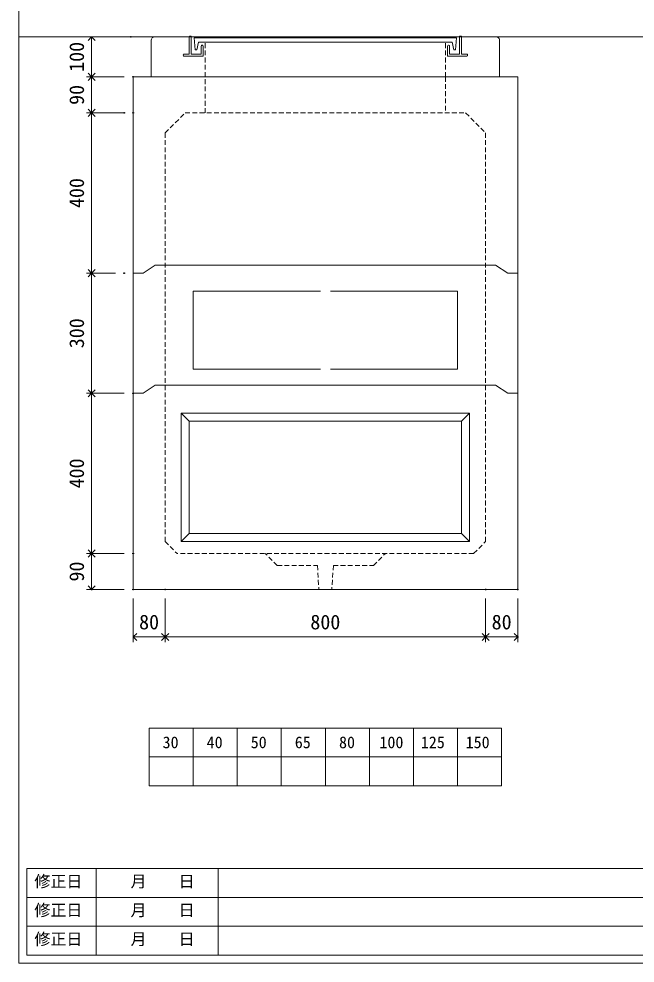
# Model space of a CAD drawing. Units: millimetres, scale not verified. Extents: x -4890 to 18490, y -2302 to 2302.
# Drawn here: x -1230 to 308, y -1973 to 384 of the extents above; entities that cross this region are included whole.
import ezdxf
from ezdxf.enums import TextEntityAlignment as Align

# ---------------------------------------------------------------- set-up
doc = ezdxf.new("R2010")
doc.units = ezdxf.units.MM
doc.header["$LTSCALE"] = 10
doc.header["$PDMODE"] = 32
doc.header["$PDSIZE"] = 2
doc.linetypes.add('DASHED1', pattern=[1.8, 1.2, -0.6])
doc.linetypes.add('USER2', pattern=[50.8, 31.75, -6.35, 6.35, -6.35])
doc.layers.add('0-1_Defpoints', color=7, linetype='Continuous')
for name, color, linetype, lineweight in [('0-2_waku', 7, 'Continuous', 18), ('0-3_gaikei', 7, 'Continuous', 18), ('0-4_kakure', 7, 'DASHED1', 5), ('0-5_sunpou', 7, 'Continuous', 5), ('0-9_uchigawa', 6, 'Continuous', 18), ('0-B_futa', 3, 'Continuous', 18), ('0-C_GL', 4, 'Continuous', 18), ('0-E_文字１', 7, 'Continuous', 18), ('1-3_uchigawa2', 6, 'USER2', 18)]:
    doc.layers.add(name, color=color, linetype=linetype, lineweight=lineweight)
doc.styles.add('ＭＳ ゴシック', font='')
doc.styles.get('ＭＳ ゴシック').set_extended_font_data('MS Gothic')

# ---------------------------------------------------------------- blocks, each defined once
blk = doc.blocks.new('_Open90')
at = {"layer": '0-5_sunpou'}
blk.add_line((0, 0), (-1, 0), dxfattribs=at)
blk.add_lwpolyline([(-0.5, 0.5), (0, 0), (-0.5, -0.5)], dxfattribs=at)
blk = doc.blocks.new('D86')
at = {"layer": '0-1_Defpoints'}
for p in [(502.32, 1652.03), (398.83, 1252.03), (502.32, 1252.03)]:
    blk.add_point(p, dxfattribs=at)
at = {"layer": '0-5_sunpou'}
for p, q in [((480.32, 1652.03), (385.83, 1652.03)), ((398.83, 1634.03), (398.83, 1270.03)), ((480.32, 1252.03), (385.83, 1252.03))]:
    blk.add_line(p, q, dxfattribs=at)
at = {"layer": '0-5_sunpou', "xscale": 18, "yscale": 18}
for p, rotation in [((398.83, 1652.03), 90), ((398.83, 1252.03), 270)]:
    blk.add_blockref('_Open90', p, dxfattribs=dict(at, rotation=rotation))
at = {"layer": '0-5_sunpou', "style": 'ＭＳ ゴシック'}
blk.add_text('400', height=36.66, rotation=90, dxfattribs=at).set_placement((390.83, 1414.53), align=Align.BOTTOM_LEFT)
blk = doc.blocks.new('D87')
at = {"layer": '0-1_Defpoints'}
for p in [(502.32, 1252.03), (398.83, 1162.03), (502.32, 1162.03)]:
    blk.add_point(p, dxfattribs=at)
at = {"layer": '0-5_sunpou'}
for p, q in [((480.32, 1252.03), (385.83, 1252.03)), ((398.83, 1234.03), (398.83, 1180.03)), ((480.32, 1162.03), (385.83, 1162.03))]:
    blk.add_line(p, q, dxfattribs=at)
at = {"layer": '0-5_sunpou', "xscale": 18, "yscale": 18}
for p, rotation in [((398.83, 1252.03), 90), ((398.83, 1162.03), 270)]:
    blk.add_blockref('_Open90', p, dxfattribs=dict(at, rotation=rotation))
at = {"layer": '0-5_sunpou', "style": 'ＭＳ ゴシック'}
blk.add_text('90', height=36.66, rotation=90, dxfattribs=at).set_placement((390.83, 1182.03), align=Align.BOTTOM_LEFT)
blk = doc.blocks.new('D88')
at = {"layer": '0-1_Defpoints'}
for p in [(502.32, 1162.03), (582.32, 1162.03), (582.32, 1043.64)]:
    blk.add_point(p, dxfattribs=at)
at = {"layer": '0-5_sunpou'}
for p, q in [((502.32, 1140.03), (502.32, 1030.64)), ((582.32, 1140.03), (582.32, 1030.64)), ((520.32, 1043.64), (564.32, 1043.64))]:
    blk.add_line(p, q, dxfattribs=at)
at = {"layer": '0-5_sunpou', "xscale": 18, "yscale": 18, "rotation": 180}
blk.add_blockref('_Open90', (502.32, 1043.64), dxfattribs=at)
at = {"layer": '0-5_sunpou', "xscale": 18, "yscale": 18}
blk.add_blockref('_Open90', (582.32, 1043.64), dxfattribs=at)
at = {"layer": '0-5_sunpou', "style": 'ＭＳ ゴシック'}
blk.add_text('80', height=36.66, dxfattribs=at).set_placement((517.32, 1051.64), align=Align.BOTTOM_LEFT)
blk = doc.blocks.new('D89')
at = {"layer": '0-1_Defpoints'}
for p in [(582.32, 1162.03), (1382.32, 1162.03), (1382.32, 1043.64)]:
    blk.add_point(p, dxfattribs=at)
at = {"layer": '0-5_sunpou'}
for p, q in [((582.32, 1140.03), (582.32, 1030.64)), ((1382.32, 1140.03), (1382.32, 1030.64)), ((600.32, 1043.64), (1364.32, 1043.64))]:
    blk.add_line(p, q, dxfattribs=at)
at = {"layer": '0-5_sunpou', "xscale": 18, "yscale": 18, "rotation": 180}
blk.add_blockref('_Open90', (582.32, 1043.64), dxfattribs=at)
at = {"layer": '0-5_sunpou', "xscale": 18, "yscale": 18}
blk.add_blockref('_Open90', (1382.32, 1043.64), dxfattribs=at)
at = {"layer": '0-5_sunpou', "style": 'ＭＳ ゴシック'}
blk.add_text('800', height=36.66, dxfattribs=at).set_placement((944.82, 1051.64), align=Align.BOTTOM_LEFT)
blk = doc.blocks.new('D90')
at = {"layer": '0-1_Defpoints'}
for p in [(1382.32, 1162.03), (1462.32, 1162.03), (1462.32, 1043.64)]:
    blk.add_point(p, dxfattribs=at)
at = {"layer": '0-5_sunpou'}
for p, q in [((1382.32, 1140.03), (1382.32, 1030.64)), ((1462.32, 1140.03), (1462.32, 1030.64)), ((1400.32, 1043.64), (1444.32, 1043.64))]:
    blk.add_line(p, q, dxfattribs=at)
at = {"layer": '0-5_sunpou', "xscale": 18, "yscale": 18, "rotation": 180}
blk.add_blockref('_Open90', (1382.32, 1043.64), dxfattribs=at)
at = {"layer": '0-5_sunpou', "xscale": 18, "yscale": 18}
blk.add_blockref('_Open90', (1462.32, 1043.64), dxfattribs=at)
at = {"layer": '0-5_sunpou', "style": 'ＭＳ ゴシック'}
blk.add_text('80', height=36.66, dxfattribs=at).set_placement((1397.32, 1051.64), align=Align.BOTTOM_LEFT)
blk = doc.blocks.new('D91')
at = {"layer": '0-1_Defpoints'}
for p in [(496.77, 2542.03), (398.83, 2442.03), (502.32, 2442.03)]:
    blk.add_point(p, dxfattribs=at)
at = {"layer": '0-5_sunpou'}
for p, q in [((474.77, 2542.03), (385.83, 2542.03)), ((398.83, 2524.03), (398.83, 2460.03)), ((480.32, 2442.03), (385.83, 2442.03))]:
    blk.add_line(p, q, dxfattribs=at)
at = {"layer": '0-5_sunpou', "xscale": 18, "yscale": 18}
for p, rotation in [((398.83, 2542.03), 90), ((398.83, 2442.03), 270)]:
    blk.add_blockref('_Open90', p, dxfattribs=dict(at, rotation=rotation))
at = {"layer": '0-5_sunpou', "style": 'ＭＳ ゴシック'}
blk.add_text('100', height=36.66, rotation=90, dxfattribs=at).set_placement((390.83, 2454.53), align=Align.BOTTOM_LEFT)
blk = doc.blocks.new('D92')
at = {"layer": '0-1_Defpoints'}
for p in [(502.32, 2442.03), (398.83, 2352.03), (502.32, 2352.03)]:
    blk.add_point(p, dxfattribs=at)
at = {"layer": '0-5_sunpou'}
for p, q in [((480.32, 2442.03), (385.83, 2442.03)), ((398.83, 2424.03), (398.83, 2370.03)), ((480.32, 2352.03), (385.83, 2352.03))]:
    blk.add_line(p, q, dxfattribs=at)
at = {"layer": '0-5_sunpou', "xscale": 18, "yscale": 18}
for p, rotation in [((398.83, 2442.03), 90), ((398.83, 2352.03), 270)]:
    blk.add_blockref('_Open90', p, dxfattribs=dict(at, rotation=rotation))
at = {"layer": '0-5_sunpou', "style": 'ＭＳ ゴシック'}
blk.add_text('90', height=36.66, rotation=90, dxfattribs=at).set_placement((390.83, 2372.03), align=Align.BOTTOM_LEFT)
blk = doc.blocks.new('D93')
at = {"layer": '0-1_Defpoints'}
for p in [(480.32, 2352.03), (398.83, 1952.03), (480.32, 1952.03)]:
    blk.add_point(p, dxfattribs=at)
at = {"layer": '0-5_sunpou'}
for p, q in [((458.32, 2352.03), (385.83, 2352.03)), ((398.83, 2334.03), (398.83, 1970.03)), ((458.32, 1952.03), (385.83, 1952.03))]:
    blk.add_line(p, q, dxfattribs=at)
at = {"layer": '0-5_sunpou', "xscale": 18, "yscale": 18}
for p, rotation in [((398.83, 2352.03), 90), ((398.83, 1952.03), 270)]:
    blk.add_blockref('_Open90', p, dxfattribs=dict(at, rotation=rotation))
at = {"layer": '0-5_sunpou', "style": 'ＭＳ ゴシック'}
blk.add_text('400', height=36.66, rotation=90, dxfattribs=at).set_placement((390.83, 2114.53), align=Align.BOTTOM_LEFT)
blk = doc.blocks.new('D94')
at = {"layer": '0-1_Defpoints'}
for p in [(480.32, 1952.03), (398.83, 1652.03), (502.32, 1652.03)]:
    blk.add_point(p, dxfattribs=at)
at = {"layer": '0-5_sunpou'}
for p, q in [((458.32, 1952.03), (385.83, 1952.03)), ((398.83, 1934.03), (398.83, 1670.03)), ((480.32, 1652.03), (385.83, 1652.03))]:
    blk.add_line(p, q, dxfattribs=at)
at = {"layer": '0-5_sunpou', "xscale": 18, "yscale": 18}
for p, rotation in [((398.83, 1952.03), 90), ((398.83, 1652.03), 270)]:
    blk.add_blockref('_Open90', p, dxfattribs=dict(at, rotation=rotation))
at = {"layer": '0-5_sunpou', "style": 'ＭＳ ゴシック'}
blk.add_text('300', height=36.66, rotation=90, dxfattribs=at).set_placement((390.83, 1764.53), align=Align.BOTTOM_LEFT)

msp = doc.modelspace()

# ---------------------------------------------------------------- linework, layer by layer
at = {"layer": '0-2_waku'}
for p, q in [((-1230.06, 2301.53), (-1230.06, -1973.47)), ((-905.06, -1386.8), (-25.06, -1386.8)), ((-905.06, -1386.8), (-905.06, -1530.8)), ((-905.06, -1386.8), (-905.06, -1530.8)), ((-905.06, -1386.8), (-905.06, -1530.8)), ((-905.06, -1386.8), (-905.06, -1530.8)), ((-795.06, -1386.8), (-795.06, -1530.8)), ((-685.06, -1386.8), (-685.06, -1530.8)), ((-685.06, -1386.8), (-685.06, -1530.8)), ((-575.06, -1386.8), (-575.06, -1530.8)), ((-465.06, -1386.8), (-465.06, -1530.8)), ((-355.06, -1386.8), (-355.06, -1530.8)), ((-245.06, -1386.8), (-245.06, -1530.8)), ((-135.06, -1386.8), (-135.06, -1530.8)), ((-25.06, -1386.8), (-25.06, -1530.8)), ((-905.06, -1458.8), (-25.06, -1458.8)), ((-905.06, -1530.8), (-25.06, -1530.8)), ((-1210.06, -1737.47), (-1210.06, -1953.47)), ((-1210.06, -1737.47), (817.94, -1737.47)), ((-1037.56, -1737.47), (-1037.56, -1953.47)), ((-732.56, -1737.47), (-732.56, -1953.47)), ((-732.56, -1737.47), (-732.56, -1953.47)), ((-1210.06, -1809.47), (817.94, -1809.47)), ((-1210.06, -1881.47), (529.94, -1881.47)), ((-1210.06, -1953.47), (817.94, -1953.47)), ((-1230.06, -1973.47), (4889.94, -1973.47)), ((-1230.06, -1973.47), (4889.94, -1973.47))]:
    msp.add_line(p, q, dxfattribs=at)
at = {"layer": '0-3_gaikei'}
for p, q in [((-890.06, 339.2), (-805.06, 339.2)), ((-125.06, 339.2), (-40.06, 339.2)), ((-900.06, 239.2), (-900.06, 329.2)), ((-30.06, 239.2), (-30.06, 329.2)), ((-945.06, 239.2), (-945.06, -1040.8)), ((-900.06, 239.2), (-790.06, 239.2)), ((-865.06, 239.2), (-65.06, 239.2)), ((-30.06, 239.2), (-140.06, 239.2)), ((14.94, 239.2), (14.94, -1040.8)), ((-920.06, -250.8), (-890.06, -230.8)), ((-920.06, -250.8), (-890.06, -230.8)), ((-890.06, -230.8), (-40.06, -230.8)), ((-40.06, -230.8), (-10.06, -250.8)), ((-40.06, -230.8), (-10.06, -250.8)), ((-920.06, -250.8), (-945.06, -250.8)), ((-920.06, -250.8), (-945.06, -250.8)), ((-10.06, -250.8), (14.94, -250.8)), ((-10.06, -250.8), (14.94, -250.8)), ((-920.06, -550.8), (-890.06, -530.8)), ((-920.06, -550.8), (-890.06, -530.8)), ((-920.06, -550.8), (-890.06, -530.8)), ((-920.06, -550.8), (-890.06, -530.8)), ((-920.06, -550.8), (-890.06, -530.8)), ((-920.06, -550.8), (-890.06, -530.8)), ((-920.06, -550.8), (-890.06, -530.8)), ((-890.06, -530.8), (-40.06, -530.8)), ((-40.06, -530.8), (-10.06, -550.8)), ((-40.06, -530.8), (-10.06, -550.8)), ((-40.06, -530.8), (-10.06, -550.8)), ((-40.06, -530.8), (-10.06, -550.8)), ((-40.06, -530.8), (-10.06, -550.8)), ((-40.06, -530.8), (-10.06, -550.8)), ((-40.06, -530.8), (-10.06, -550.8)), ((-920.06, -550.8), (-945.06, -550.8)), ((-920.06, -550.8), (-945.06, -550.8)), ((-920.06, -550.8), (-945.06, -550.8)), ((-920.06, -550.8), (-945.06, -550.8)), ((-920.06, -550.8), (-945.06, -550.8)), ((-920.06, -550.8), (-945.06, -550.8)), ((-920.06, -550.8), (-945.06, -550.8)), ((-10.06, -550.8), (14.94, -550.8)), ((-10.06, -550.8), (14.94, -550.8)), ((-10.06, -550.8), (14.94, -550.8)), ((-10.06, -550.8), (14.94, -550.8)), ((-10.06, -550.8), (14.94, -550.8)), ((-10.06, -550.8), (14.94, -550.8)), ((-10.06, -550.8), (14.94, -550.8)), ((14.94, -1040.8), (-945.06, -1040.8)), ((-945.06, -1040.8), (-865.06, -1040.8)), ((-945.06, -1040.8), (-865.06, -1040.8))]:
    msp.add_line(p, q, dxfattribs=at)
msp.add_lwpolyline([(-815.06, 239.2), (-945.06, 239.2), (14.94, 239.2)], dxfattribs=at)
for centre, radius, start, end in [((-890.64, 329.78), 9.44, 86.47383, 183.52617), ((-39.73, 329.53), 9.68, 358.04251, 91.95749)]:
    msp.add_arc(centre, radius, start, end, dxfattribs=at)
at = {"layer": '0-4_kakure'}
for p, q in [((-765.06, 239.2), (-765.06, 325.7)), ((-165.06, 239.2), (-165.06, 325.7)), ((-765.06, 149.2), (-765.06, 239.2)), ((-165.06, 239.2), (-165.06, 149.2)), ((-865.06, 99.2), (-815.06, 149.2)), ((-815.06, 149.2), (-115.06, 149.2)), ((-815.06, 149.2), (-115.06, 149.2)), ((-815.06, 149.2), (-115.06, 149.2)), ((-115.06, 149.2), (-65.06, 99.2)), ((-865.06, 99.2), (-865.06, -920.8)), ((-65.06, 99.2), (-65.06, -920.8)), ((-865.06, -920.8), (-835.06, -950.8)), ((-95.06, -950.8), (-65.06, -920.8)), ((-95.06, -950.8), (-835.06, -950.8)), ((-585.06, -980.8), (-615.06, -950.8)), ((-585.06, -980.8), (-615.06, -950.8)), ((-345.06, -980.8), (-315.06, -950.8)), ((-345.06, -980.8), (-315.06, -950.8)), ((-585.06, -980.8), (-485.06, -980.8)), ((-585.06, -980.8), (-485.06, -980.8)), ((-485.06, -980.8), (-481.06, -1040.8)), ((-445.06, -980.8), (-449.06, -1040.8)), ((-445.06, -980.8), (-345.06, -980.8))]:
    msp.add_line(p, q, dxfattribs=at)
at = {"layer": '0-9_uchigawa'}
for p, q in [((-825.06, -600.8), (-105.06, -600.8)), ((-825.06, -600.8), (-825.06, -900.8)), ((-825.06, -600.8), (-805.06, -620.8)), ((-825.06, -600.8), (-805.06, -620.8)), ((-825.06, -600.8), (-825.06, -900.8)), ((-825.06, -600.8), (-105.06, -600.8)), ((-825.06, -600.8), (-825.06, -920.73)), ((-825.06, -600.8), (-805.06, -620.8)), ((-105.06, -600.8), (-125.06, -620.8)), ((-105.06, -600.8), (-125.06, -620.8)), ((-105.06, -600.8), (-105.06, -900.8)), ((-105.06, -600.8), (-105.06, -920.73)), ((-805.06, -620.8), (-125.06, -620.8)), ((-805.06, -620.8), (-805.06, -880.8)), ((-805.06, -620.8), (-805.06, -880.8)), ((-805.06, -620.8), (-805.06, -880.8)), ((-805.06, -620.8), (-805.06, -880.8)), ((-805.06, -620.8), (-805.06, -880.8)), ((-805.06, -620.8), (-805.06, -880.8)), ((-805.06, -620.8), (-805.06, -900.73)), ((-465.06, -620.8), (-125.06, -620.8)), ((-125.06, -620.8), (-125.06, -880.8)), ((-125.06, -620.8), (-125.06, -880.8)), ((-125.06, -900.73), (-125.06, -620.8)), ((-825.06, -920.73), (-805.06, -900.73)), ((-805.06, -900.73), (-125.06, -900.73)), ((-105.06, -920.73), (-125.06, -900.73)), ((-825.06, -920.73), (-105.06, -920.73)), ((-805.06, -920.73), (-105.06, -920.73))]:
    msp.add_line(p, q, dxfattribs=at)
for points in [[(-825.06, -600.8), (-805.06, -620.8), (-805.06, -880.8)], [(-825.06, -600.8), (-805.06, -620.8), (-125.06, -620.8)]]:
    msp.add_lwpolyline(points, dxfattribs=at)
at = {"layer": '0-B_futa'}
for p, q in [((-805.06, 339.2), (-805.06, 296.2)), ((-803.06, 341.2), (-800.06, 341.2)), ((-800.06, 341.2), (-800.06, 296.2)), ((-792.25, 336.7), (-137.92, 336.7)), ((-792.25, 336.7), (-789.76, 306.7)), ((-137.92, 336.7), (-140.17, 306.7)), ((-130.06, 341.2), (-130.06, 296.2)), ((-130.06, 341.2), (-127.06, 341.2)), ((-125.06, 339.2), (-125.06, 296.2)), ((-789.76, 306.7), (-786.05, 306.7)), ((-781.73, 325.7), (-786.05, 306.7)), ((-781.73, 325.7), (-148.39, 325.7)), ((-775.06, 316.2), (-775.06, 296.2)), ((-773.06, 318.2), (-772.06, 318.2)), ((-770.06, 316.2), (-770.06, 291.2)), ((-160.06, 316.2), (-160.06, 291.2)), ((-157.06, 318.2), (-158.06, 318.2)), ((-155.06, 316.2), (-155.06, 296.2)), ((-148.39, 325.7), (-144.07, 306.7)), ((-140.17, 306.7), (-144.07, 306.7)), ((-820.06, 294.2), (-820.06, 293.2)), ((-818.06, 296.2), (-805.06, 296.2)), ((-770.06, 291.2), (-818.06, 291.2)), ((-800.06, 296.2), (-775.06, 296.2)), ((-160.06, 291.2), (-112.06, 291.2)), ((-130.06, 296.2), (-155.06, 296.2)), ((-112.06, 296.2), (-125.06, 296.2)), ((-110.06, 294.2), (-110.06, 293.2))]:
    msp.add_line(p, q, dxfattribs=at)
for centre, start, end in [((-803.06, 339.2), 90, 180), ((-127.06, 339.2), 0, 90), ((-773.06, 316.2), 90, 180), ((-772.06, 316.2), 0, 90), ((-158.06, 316.2), 90, 180), ((-157.06, 316.2), 0, 90), ((-818.06, 294.2), 90, 180), ((-818.06, 293.2), 180, 270), ((-112.06, 294.2), 0, 90), ((-112.06, 293.2), 270, 0)]:
    msp.add_arc(centre, 2, start, end, dxfattribs=at)
at = {"layer": '0-C_GL'}
msp.add_line((-1230.06, 339.2), (4889.94, 339.2), dxfattribs=at)
at = {"layer": '1-3_uchigawa2'}
for p in [(-795.06, -295.8), (-135.06, -295.8)]:
    msp.add_line(p, (-465.06, -295.8), dxfattribs=at)
for points in [[(-795.06, -295.8), (-795.06, -490.8), (-465.06, -490.8)], [(-135.06, -295.8), (-135.06, -490.8), (-465.06, -490.8)]]:
    msp.add_lwpolyline(points, dxfattribs=at)

# ---------------------------------------------------------------- block references
at = {"layer": '0-5_sunpou'}
for name in ['D91', 'D92', 'D93', 'D94', 'D86', 'D87', 'D88', 'D89', 'D90']:
    msp.add_blockref(name, (-1447.37, -2202.83), dxfattribs=at)

# ---------------------------------------------------------------- texts
at = {"layer": '0-E_文字１', "style": 'ＭＳ ゴシック'}
for s, p in [('30', (-871.41, -1445.71)), ('40', (-761.41, -1445.71)), ('50', (-651.41, -1445.71)), ('65', (-541.41, -1445.71)), ('80', (-431, -1445.71)), ('100', (-330.13, -1445.71)), ('125', (-226.74, -1445.71)), ('150', (-114.98, -1445.71)), ('修正日', (-1191.41, -1792.76)), ('\u3000\u3000月\u3000\u3000日', (-1031.26, -1792.76)), ('修正日', (-1191.41, -1864.76)), ('\u3000\u3000月\u3000\u3000日', (-1031.26, -1864.76)), ('修正日', (-1191.41, -1936.76)), ('\u3000\u3000月\u3000\u3000日', (-1031.26, -1936.76))]:
    msp.add_text(s, height=29.33, dxfattribs=at).set_placement(p, align=Align.BOTTOM_LEFT)

doc.saveas('drawing.dxf')
